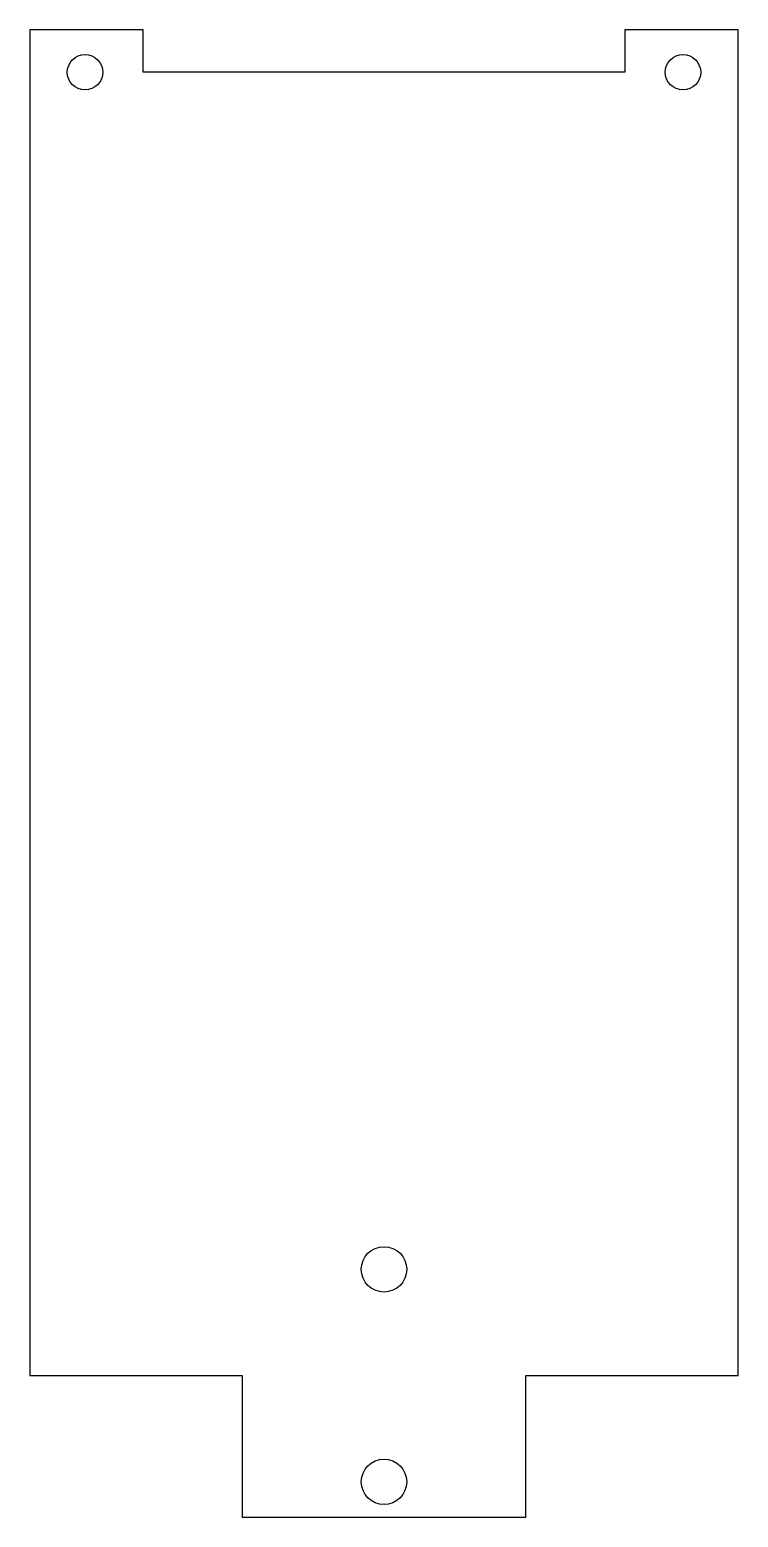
# Model space of a CAD drawing. Header units: millimetres. Extents: x -25 to 25, y -58 to 48.
import ezdxf

# ---------------------------------------------------------------- set-up
doc = ezdxf.new("R2010")
doc.units = ezdxf.units.MM

msp = doc.modelspace()

# ---------------------------------------------------------------- linework, layer by layer
at = {"color": 7, "linetype": 'Continuous', "lineweight": 25}
for p, q in [((-17, 47.5), (-25, 47.5)), ((-25, 47.5), (-25, -47.5)), ((-17, 44.5), (-17, 47.5)), ((25, 47.5), (17, 47.5)), ((17, 47.5), (17, 44.5)), ((25, -47.5), (25, 47.5)), ((17, 44.5), (-17, 44.5)), ((-25, -47.5), (-10, -47.5)), ((-10, -47.5), (-10, -57.5)), ((10, -57.5), (10, -47.5)), ((10, -47.5), (25, -47.5)), ((-10, -57.5), (10, -57.5))]:
    msp.add_line(p, q, dxfattribs=at)
for centre, radius in [((-21.1, 44.5), 1.25), ((21.1, 44.5), 1.25), ((0, -40), 1.6), ((0, -55), 1.6)]:
    msp.add_circle(centre, radius, dxfattribs=at)

doc.saveas('drawing.dxf')
